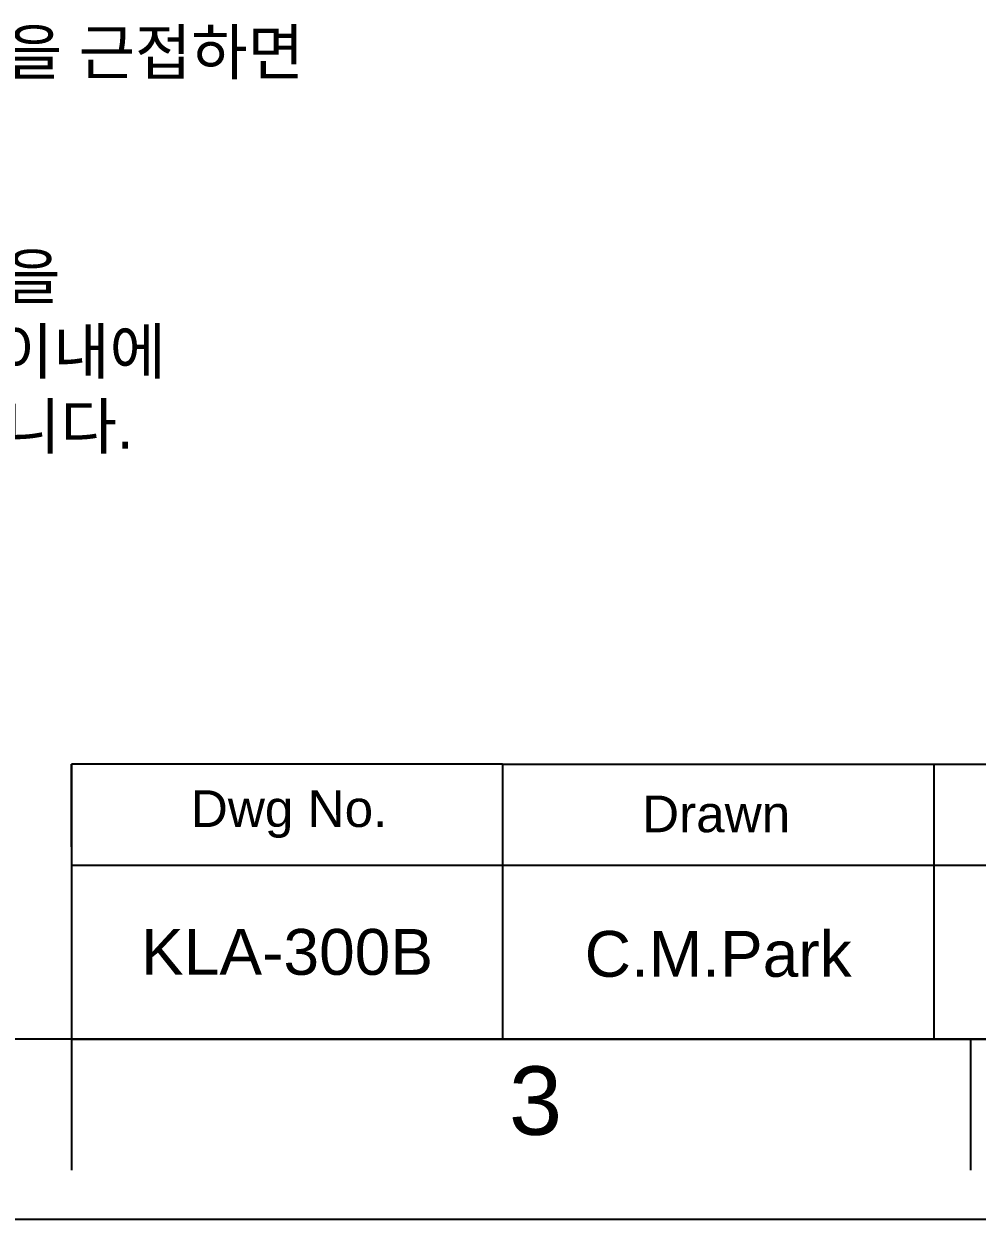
# Model space of a CAD drawing. Header units: millimetres. Extents: x 296 to 1136, y 93 to 687.
# Drawn here: x 510.7 to 616.7, y 93 to 226 of the extents above; entities that cross this region are included whole.
import ezdxf

# ---------------------------------------------------------------- set-up
doc = ezdxf.new("R2010")
doc.units = ezdxf.units.MM
doc.header["$LTSCALE"] = 0.75
doc.layers.add('FORM', color=7, linetype='Continuous')
doc.layers.add('TEXT', color=2, linetype='Continuous')
doc.styles.get("Standard").update_dxf_attribs({"font": 'arial.ttf'})

msp = doc.modelspace()

# ---------------------------------------------------------------- linework, layer by layer
at = {"layer": 'FORM', "color": 7, "linetype": 'Continuous'}
for p, q in [((563.96, 143.61), (516, 143.61)), ((516, 143.61), (516, 113)), ((516, 134.43), (516, 143.61)), ((1116, 113), (316, 113)), ((516, 113), (516, 98.46)), ((616, 113), (616, 98.46)), ((296, 93), (1136, 93))]:
    msp.add_line(p, q, dxfattribs=at)
at = {"layer": 'FORM'}
for p, q in [((563.96, 143.61), (1116, 143.61)), ((563.96, 143.61), (563.96, 113)), ((611.92, 143.61), (611.92, 113)), ((516, 132.39), (993.55, 132.39)), ((516, 113), (1116, 113))]:
    msp.add_line(p, q, dxfattribs=at)

# ---------------------------------------------------------------- texts
at = {"layer": 'FORM', "insert": (567.62, 106.13), "char_height": 7.62, "attachment_point": 5}
msp.add_mtext_dynamic_manual_height_columns('3', width=50, gutter_width=12.5, heights=[0], dxfattribs=at)
at = {"layer": 'TEXT'}
for s, width, gutter_width, insert, char_height, attachment_point in [('{\\fGulim|b0|i0|c129|p50;하단센서에 손을 근접하면 토수}', 76.9058, 17.5, (469.23, 225.32), 5, 1), ('{\\fGulim|b0|i0|c129|p50;하단센서에 손을 멀게하면 1초 이내에 자동으로 멈춥니다.}', 71.795, 78.64, (469.05, 200.37), 5, 1), ('Dwg No.', 47.9592, 25.51, (540.21, 138.05), 4.082, 5), ('Drawn', 47.9592, 25.51, (587.71, 138.05), 4.082, 5), ('KLA-300B', 47.9592, 25.51, (539.98, 122.69), 5.102, 5), ('C.M.Park', 47.9592, 25.51, (587.94, 122.47), 5.102, 5)]:
    msp.add_mtext_dynamic_manual_height_columns(s, width=width, gutter_width=gutter_width, heights=[0], dxfattribs=dict(at, insert=insert, char_height=char_height, attachment_point=attachment_point))

doc.saveas('drawing.dxf')
